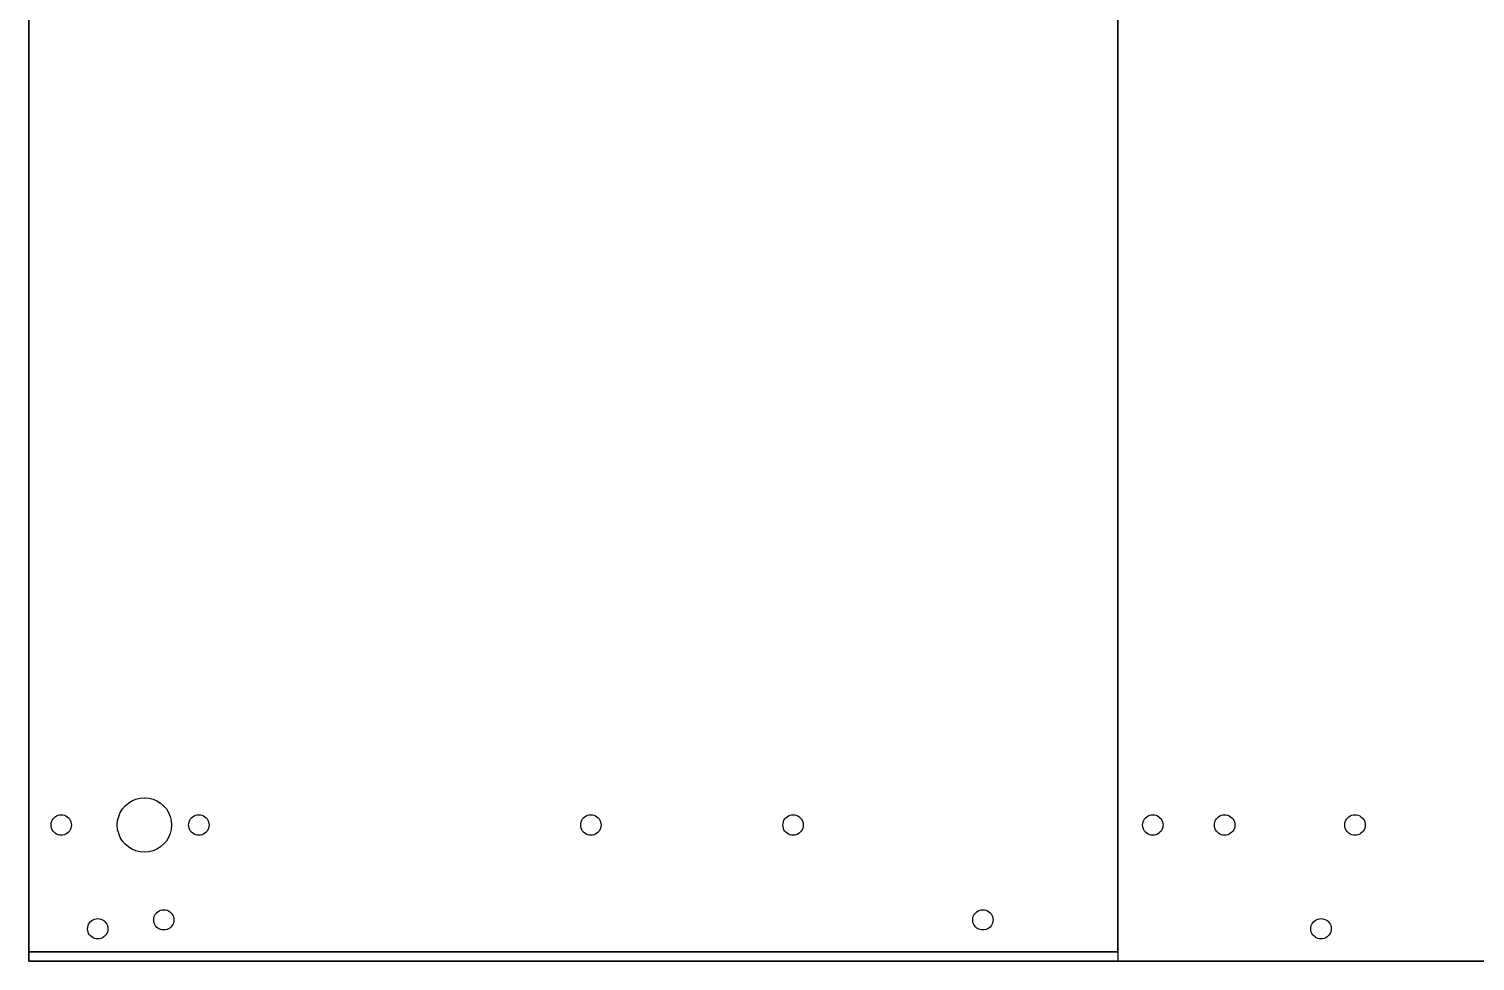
# Model space of a CAD drawing. Header units: metres. Extents: x 0 to 122, y 1957 to 2000.
# Drawn here: x 0 to 30.6, y 1956.8 to 1976.53 of the extents above; entities that cross this region are included whole.
import ezdxf

# ---------------------------------------------------------------- set-up
doc = ezdxf.new("R2010")
doc.units = ezdxf.units.M

msp = doc.modelspace()

# ---------------------------------------------------------------- linework, layer by layer
for p, q in [((0, 1956.8), (0, 2000)), ((0, 1956.8), (0, 2000)), ((0, 2000), (0, 1956.8)), ((0, 2000), (0, 1956.8)), ((0, 2000), (0, 1956.8)), ((0, 1956.8), (0, 2000)), ((0, 1956.8), (0, 2000)), ((0, 2000), (0, 1956.8)), ((0, 1956.8), (0, 2000)), ((0, 1956.8), (0, 2000)), ((0, 1956.8), (0, 2000)), ((0, 1956.8), (0, 2000)), ((0, 2000), (0, 1956.8)), ((0, 1956.8), (0, 2000)), ((0, 2000), (0, 1956.8)), ((0, 1956.8), (0, 2000)), ((0, 2000), (0, 1956.8)), ((0, 1956.8), (0, 2000)), ((0, 2000), (0, 1956.8)), ((0, 2000), (0, 1956.8)), ((0, 1956.8), (0, 2000)), ((0, 1956.8), (0, 2000)), ((0, 2000), (0, 1956.8)), ((0, 2000), (0, 1956.8)), ((0, 2000), (0, 1956.8)), ((0, 1956.8), (0, 2000)), ((0, 1956.8), (0, 2000)), ((0, 2000), (0, 1956.8)), ((0, 2000), (0, 1956.8)), ((0, 2000), (0, 1956.8)), ((0, 1956.8), (0, 2000)), ((0, 1956.8), (0, 2000)), ((0, 2000), (0, 1956.8)), ((0, 2000), (0, 1956.8)), ((0, 2000), (0, 1956.8)), ((0, 1956.8), (0, 2000)), ((0, 1956.8), (0, 2000)), ((0, 1956.994), (0, 1999.806)), ((0, 1999.806), (0, 1956.994)), ((0, 1956.994), (0, 1999.806)), ((0, 1956.994), (0, 1999.806)), ((0, 1956.994), (0, 1999.806)), ((0, 1999.806), (0, 1956.994)), ((0, 1956.994), (0, 1999.806)), ((0, 1956.994), (0, 1999.806)), ((23.04, 2000), (23.04, 1956.8)), ((23.04, 2000), (23.04, 1956.8)), ((23.04, 1956.994), (23.04, 1999.806)), ((23.04, 1999.806), (23.04, 1956.994)), ((23.04, 1999.806), (23.04, 1956.994)), ((23.04, 1999.806), (23.04, 1956.994)), ((23.04, 1956.994), (23.04, 1999.806)), ((23.04, 1999.806), (23.04, 1956.994)), ((23.04, 1999.806), (23.04, 1956.994)), ((23.04, 1999.806), (23.04, 1956.994)), ((0, 1956.994), (0, 1956.994)), ((0, 1956.994), (23.04, 1956.994)), ((23.04, 1956.994), (0, 1956.994)), ((0, 1956.994), (0, 1956.994)), ((23.04, 1956.994), (0, 1956.994)), ((23.04, 1956.994), (0, 1956.994)), ((0, 1956.994), (0, 1956.994)), ((0, 1956.994), (23.04, 1956.994)), ((23.04, 1956.994), (0, 1956.994)), ((0, 1956.994), (0, 1956.994)), ((23.04, 1956.994), (0, 1956.994)), ((23.04, 1956.994), (0, 1956.994)), ((23.04, 1956.994), (23.04, 1956.994)), ((23.04, 1956.994), (23.04, 1956.994)), ((23.04, 1956.994), (23.04, 1956.994)), ((23.04, 1956.994), (23.04, 1956.994)), ((23.04, 1956.8), (0, 1956.8)), ((51.84, 1956.8), (0, 1956.8)), ((0, 1956.8), (0, 1956.8)), ((0, 1956.8), (51.84, 1956.8)), ((0, 1956.8), (0, 1956.8)), ((0, 1956.8), (51.84, 1956.8)), ((0, 1956.8), (51.84, 1956.8)), ((51.84, 1956.8), (0, 1956.8)), ((51.84, 1956.8), (0, 1956.8)), ((0, 1956.8), (51.84, 1956.8)), ((51.84, 1956.8), (0, 1956.8)), ((51.84, 1956.8), (0, 1956.8)), ((51.84, 1956.8), (0, 1956.8)), ((0, 1956.8), (0, 1956.8)), ((0, 1956.8), (0, 1956.8)), ((0, 1956.8), (122.4, 1956.8)), ((122.4, 1956.8), (0, 1956.8)), ((122.4, 1956.8), (0, 1956.8)), ((0, 1956.8), (122.4, 1956.8)), ((122.4, 1956.8), (0, 1956.8)), ((0, 1956.8), (51.84, 1956.8)), ((51.84, 1956.8), (0, 1956.8)), ((0, 1956.8), (0, 1956.8)), ((0, 1956.8), (51.84, 1956.8)), ((0, 1956.8), (0, 1956.8)), ((0, 1956.8), (51.84, 1956.8)), ((51.84, 1956.8), (0, 1956.8)), ((51.84, 1956.8), (0, 1956.8)), ((0, 1956.8), (0, 1956.8)), ((0, 1956.8), (51.84, 1956.8)), ((0, 1956.8), (0, 1956.8)), ((0, 1956.8), (51.84, 1956.8)), ((0, 1956.8), (51.84, 1956.8)), ((51.84, 1956.8), (0, 1956.8)), ((51.84, 1956.8), (0, 1956.8)), ((0, 1956.8), (0, 1956.8)), ((0, 1956.8), (51.84, 1956.8)), ((0, 1956.8), (0, 1956.8)), ((0, 1956.8), (51.84, 1956.8)), ((0, 1956.8), (51.84, 1956.8)), ((51.84, 1956.8), (0, 1956.8)), ((51.84, 1956.8), (0, 1956.8)), ((0, 1956.8), (0, 1956.8)), ((0, 1956.8), (51.84, 1956.8)), ((0, 1956.8), (0, 1956.8)), ((0, 1956.8), (51.84, 1956.8)), ((0, 1956.8), (51.84, 1956.8)), ((51.84, 1956.8), (0, 1956.8)), ((23.04, 1956.8), (0, 1956.8))]:
    msp.add_line(p, q)
for points in [[(1.869, 1959.68), (1.877, 1959.773), (1.899, 1959.862), (1.934, 1959.945), (1.98, 1960.02), (2.038, 1960.087), (2.105, 1960.145), (2.18, 1960.192), (2.263, 1960.227), (2.351, 1960.248), (2.445, 1960.256)], [(1.869, 1959.68), (1.877, 1959.773), (1.899, 1959.862), (1.934, 1959.945), (1.98, 1960.02), (2.038, 1960.087), (2.105, 1960.145), (2.18, 1960.192), (2.263, 1960.227), (2.351, 1960.248), (2.445, 1960.256)], [(1.869, 1959.68), (1.877, 1959.773), (1.899, 1959.862), (1.934, 1959.945), (1.98, 1960.02), (2.038, 1960.087), (2.105, 1960.145), (2.18, 1960.192), (2.263, 1960.227), (2.351, 1960.248), (2.445, 1960.256)], [(1.869, 1959.68), (1.877, 1959.773), (1.899, 1959.862), (1.934, 1959.945), (1.98, 1960.02), (2.038, 1960.087), (2.105, 1960.145), (2.18, 1960.192), (2.263, 1960.227), (2.351, 1960.248), (2.445, 1960.256)], [(1.869, 1959.68), (1.877, 1959.773), (1.899, 1959.862), (1.934, 1959.945), (1.98, 1960.02), (2.038, 1960.087), (2.105, 1960.145), (2.18, 1960.192), (2.263, 1960.227), (2.351, 1960.248), (2.445, 1960.256)], [(2.445, 1960.256), (2.538, 1960.248), (2.626, 1960.227), (2.709, 1960.192), (2.784, 1960.145), (2.851, 1960.087), (2.909, 1960.02), (2.956, 1959.945), (2.99, 1959.862), (3.012, 1959.773), (3.02, 1959.68)], [(2.445, 1960.256), (2.538, 1960.248), (2.626, 1960.227), (2.709, 1960.192), (2.784, 1960.145), (2.851, 1960.087), (2.909, 1960.02), (2.956, 1959.945), (2.99, 1959.862), (3.012, 1959.773), (3.02, 1959.68)], [(2.445, 1960.256), (2.538, 1960.248), (2.626, 1960.227), (2.709, 1960.192), (2.784, 1960.145), (2.851, 1960.087), (2.909, 1960.02), (2.956, 1959.945), (2.99, 1959.862), (3.012, 1959.773), (3.02, 1959.68)], [(2.445, 1960.256), (2.538, 1960.248), (2.626, 1960.227), (2.709, 1960.192), (2.784, 1960.145), (2.851, 1960.087), (2.909, 1960.02), (2.956, 1959.945), (2.99, 1959.862), (3.012, 1959.773), (3.02, 1959.68)], [(2.445, 1960.256), (2.538, 1960.248), (2.626, 1960.227), (2.709, 1960.192), (2.784, 1960.145), (2.851, 1960.087), (2.909, 1960.02), (2.956, 1959.945), (2.99, 1959.862), (3.012, 1959.773), (3.02, 1959.68)], [(0.468, 1959.68), (0.471, 1959.715), (0.479, 1959.748), (0.492, 1959.779), (0.51, 1959.808), (0.531, 1959.833), (0.556, 1959.854), (0.585, 1959.872), (0.616, 1959.885), (0.649, 1959.893), (0.684, 1959.896)], [(0.684, 1959.464), (0.649, 1959.467), (0.616, 1959.475), (0.585, 1959.488), (0.556, 1959.506), (0.531, 1959.527), (0.51, 1959.552), (0.492, 1959.581), (0.479, 1959.612), (0.471, 1959.645), (0.468, 1959.68)], [(0.684, 1959.896), (0.719, 1959.893), (0.752, 1959.885), (0.783, 1959.872), (0.812, 1959.854), (0.837, 1959.833), (0.858, 1959.808), (0.876, 1959.779), (0.889, 1959.748), (0.897, 1959.715), (0.9, 1959.68)], [(0.9, 1959.68), (0.897, 1959.645), (0.889, 1959.612), (0.876, 1959.581), (0.858, 1959.552), (0.837, 1959.527), (0.812, 1959.506), (0.783, 1959.488), (0.752, 1959.475), (0.719, 1959.467), (0.684, 1959.464)], [(2.445, 1959.104), (2.351, 1959.112), (2.263, 1959.133), (2.18, 1959.168), (2.105, 1959.215), (2.038, 1959.273), (1.98, 1959.34), (1.934, 1959.415), (1.899, 1959.498), (1.877, 1959.587), (1.869, 1959.68)], [(2.445, 1959.104), (2.351, 1959.112), (2.263, 1959.133), (2.18, 1959.168), (2.105, 1959.215), (2.038, 1959.273), (1.98, 1959.34), (1.934, 1959.415), (1.899, 1959.498), (1.877, 1959.587), (1.869, 1959.68)], [(2.445, 1959.104), (2.351, 1959.112), (2.263, 1959.133), (2.18, 1959.168), (2.105, 1959.215), (2.038, 1959.273), (1.98, 1959.34), (1.934, 1959.415), (1.899, 1959.498), (1.877, 1959.587), (1.869, 1959.68)], [(2.445, 1959.104), (2.351, 1959.112), (2.263, 1959.133), (2.18, 1959.168), (2.105, 1959.215), (2.038, 1959.273), (1.98, 1959.34), (1.934, 1959.415), (1.899, 1959.498), (1.877, 1959.587), (1.869, 1959.68)], [(2.445, 1959.104), (2.351, 1959.112), (2.263, 1959.133), (2.18, 1959.168), (2.105, 1959.215), (2.038, 1959.273), (1.98, 1959.34), (1.934, 1959.415), (1.899, 1959.498), (1.877, 1959.587), (1.869, 1959.68)], [(3.02, 1959.68), (3.012, 1959.587), (2.99, 1959.498), (2.956, 1959.415), (2.909, 1959.34), (2.851, 1959.273), (2.784, 1959.215), (2.709, 1959.168), (2.626, 1959.133), (2.538, 1959.112), (2.445, 1959.104)], [(3.02, 1959.68), (3.012, 1959.587), (2.99, 1959.498), (2.956, 1959.415), (2.909, 1959.34), (2.851, 1959.273), (2.784, 1959.215), (2.709, 1959.168), (2.626, 1959.133), (2.538, 1959.112), (2.445, 1959.104)], [(3.02, 1959.68), (3.012, 1959.587), (2.99, 1959.498), (2.956, 1959.415), (2.909, 1959.34), (2.851, 1959.273), (2.784, 1959.215), (2.709, 1959.168), (2.626, 1959.133), (2.538, 1959.112), (2.445, 1959.104)], [(3.02, 1959.68), (3.012, 1959.587), (2.99, 1959.498), (2.956, 1959.415), (2.909, 1959.34), (2.851, 1959.273), (2.784, 1959.215), (2.709, 1959.168), (2.626, 1959.133), (2.538, 1959.112), (2.445, 1959.104)], [(3.02, 1959.68), (3.012, 1959.587), (2.99, 1959.498), (2.956, 1959.415), (2.909, 1959.34), (2.851, 1959.273), (2.784, 1959.215), (2.709, 1959.168), (2.626, 1959.133), (2.538, 1959.112), (2.445, 1959.104)], [(3.379, 1959.68), (3.382, 1959.715), (3.39, 1959.748), (3.403, 1959.779), (3.421, 1959.808), (3.442, 1959.833), (3.468, 1959.854), (3.496, 1959.872), (3.527, 1959.885), (3.56, 1959.893), (3.595, 1959.896)], [(3.595, 1959.464), (3.56, 1959.467), (3.527, 1959.475), (3.496, 1959.488), (3.468, 1959.506), (3.442, 1959.527), (3.421, 1959.552), (3.403, 1959.581), (3.39, 1959.612), (3.382, 1959.645), (3.379, 1959.68)], [(3.595, 1959.896), (3.63, 1959.893), (3.663, 1959.885), (3.694, 1959.872), (3.722, 1959.854), (3.748, 1959.833), (3.769, 1959.808), (3.787, 1959.779), (3.8, 1959.748), (3.808, 1959.715), (3.811, 1959.68)], [(3.811, 1959.68), (3.808, 1959.645), (3.8, 1959.612), (3.787, 1959.581), (3.769, 1959.552), (3.748, 1959.527), (3.722, 1959.506), (3.694, 1959.488), (3.663, 1959.475), (3.63, 1959.467), (3.595, 1959.464)], [(11.675, 1959.68), (11.678, 1959.715), (11.686, 1959.748), (11.699, 1959.779), (11.716, 1959.808), (11.738, 1959.833), (11.763, 1959.854), (11.791, 1959.872), (11.822, 1959.885), (11.855, 1959.893), (11.89, 1959.896)], [(11.675, 1959.68), (11.678, 1959.715), (11.686, 1959.748), (11.699, 1959.779), (11.716, 1959.808), (11.738, 1959.833), (11.763, 1959.854), (11.791, 1959.872), (11.822, 1959.885), (11.855, 1959.893), (11.89, 1959.896)], [(11.675, 1959.68), (11.678, 1959.715), (11.686, 1959.748), (11.699, 1959.779), (11.716, 1959.808), (11.738, 1959.833), (11.763, 1959.854), (11.791, 1959.872), (11.822, 1959.885), (11.855, 1959.893), (11.89, 1959.896)], [(11.675, 1959.68), (11.678, 1959.715), (11.686, 1959.748), (11.699, 1959.779), (11.716, 1959.808), (11.738, 1959.833), (11.763, 1959.854), (11.791, 1959.872), (11.822, 1959.885), (11.855, 1959.893), (11.89, 1959.896)], [(11.675, 1959.68), (11.678, 1959.715), (11.686, 1959.748), (11.699, 1959.779), (11.716, 1959.808), (11.738, 1959.833), (11.763, 1959.854), (11.791, 1959.872), (11.822, 1959.885), (11.855, 1959.893), (11.89, 1959.896)], [(11.675, 1959.68), (11.678, 1959.715), (11.686, 1959.748), (11.699, 1959.779), (11.716, 1959.808), (11.738, 1959.833), (11.763, 1959.854), (11.791, 1959.872), (11.822, 1959.885), (11.855, 1959.893), (11.89, 1959.896)], [(11.675, 1959.68), (11.678, 1959.715), (11.686, 1959.748), (11.699, 1959.779), (11.716, 1959.808), (11.738, 1959.833), (11.763, 1959.854), (11.791, 1959.872), (11.822, 1959.885), (11.855, 1959.893), (11.89, 1959.896)], [(11.675, 1959.68), (11.678, 1959.715), (11.686, 1959.748), (11.699, 1959.779), (11.716, 1959.808), (11.738, 1959.833), (11.763, 1959.854), (11.791, 1959.872), (11.822, 1959.885), (11.855, 1959.893), (11.89, 1959.896)], [(11.675, 1959.68), (11.678, 1959.715), (11.686, 1959.748), (11.699, 1959.779), (11.716, 1959.808), (11.738, 1959.833), (11.763, 1959.854), (11.791, 1959.872), (11.822, 1959.885), (11.855, 1959.893), (11.89, 1959.896)], [(11.89, 1959.464), (11.855, 1959.467), (11.822, 1959.475), (11.791, 1959.488), (11.763, 1959.506), (11.738, 1959.527), (11.716, 1959.552), (11.699, 1959.581), (11.686, 1959.612), (11.678, 1959.645), (11.675, 1959.68)], [(11.89, 1959.464), (11.855, 1959.467), (11.822, 1959.475), (11.791, 1959.488), (11.763, 1959.506), (11.738, 1959.527), (11.716, 1959.552), (11.699, 1959.581), (11.686, 1959.612), (11.678, 1959.645), (11.675, 1959.68)], [(11.89, 1959.464), (11.855, 1959.467), (11.822, 1959.475), (11.791, 1959.488), (11.763, 1959.506), (11.738, 1959.527), (11.716, 1959.552), (11.699, 1959.581), (11.686, 1959.612), (11.678, 1959.645), (11.675, 1959.68)], [(11.89, 1959.464), (11.855, 1959.467), (11.822, 1959.475), (11.791, 1959.488), (11.763, 1959.506), (11.738, 1959.527), (11.716, 1959.552), (11.699, 1959.581), (11.686, 1959.612), (11.678, 1959.645), (11.675, 1959.68)], [(11.89, 1959.464), (11.855, 1959.467), (11.822, 1959.475), (11.791, 1959.488), (11.763, 1959.506), (11.738, 1959.527), (11.716, 1959.552), (11.699, 1959.581), (11.686, 1959.612), (11.678, 1959.645), (11.675, 1959.68)], [(11.89, 1959.464), (11.855, 1959.467), (11.822, 1959.475), (11.791, 1959.488), (11.763, 1959.506), (11.738, 1959.527), (11.716, 1959.552), (11.699, 1959.581), (11.686, 1959.612), (11.678, 1959.645), (11.675, 1959.68)], [(11.89, 1959.464), (11.855, 1959.467), (11.822, 1959.475), (11.791, 1959.488), (11.763, 1959.506), (11.738, 1959.527), (11.716, 1959.552), (11.699, 1959.581), (11.686, 1959.612), (11.678, 1959.645), (11.675, 1959.68)], [(11.89, 1959.464), (11.855, 1959.467), (11.822, 1959.475), (11.791, 1959.488), (11.763, 1959.506), (11.738, 1959.527), (11.716, 1959.552), (11.699, 1959.581), (11.686, 1959.612), (11.678, 1959.645), (11.675, 1959.68)], [(11.89, 1959.464), (11.855, 1959.467), (11.822, 1959.475), (11.791, 1959.488), (11.763, 1959.506), (11.738, 1959.527), (11.716, 1959.552), (11.699, 1959.581), (11.686, 1959.612), (11.678, 1959.645), (11.675, 1959.68)], [(11.89, 1959.896), (11.925, 1959.893), (11.959, 1959.885), (11.99, 1959.872), (12.018, 1959.854), (12.043, 1959.833), (12.065, 1959.808), (12.082, 1959.779), (12.095, 1959.748), (12.103, 1959.715), (12.106, 1959.68)], [(11.89, 1959.896), (11.925, 1959.893), (11.959, 1959.885), (11.99, 1959.872), (12.018, 1959.854), (12.043, 1959.833), (12.065, 1959.808), (12.082, 1959.779), (12.095, 1959.748), (12.103, 1959.715), (12.106, 1959.68)], [(11.89, 1959.896), (11.925, 1959.893), (11.959, 1959.885), (11.99, 1959.872), (12.018, 1959.854), (12.043, 1959.833), (12.065, 1959.808), (12.082, 1959.779), (12.095, 1959.748), (12.103, 1959.715), (12.106, 1959.68)], [(11.89, 1959.896), (11.925, 1959.893), (11.959, 1959.885), (11.99, 1959.872), (12.018, 1959.854), (12.043, 1959.833), (12.065, 1959.808), (12.082, 1959.779), (12.095, 1959.748), (12.103, 1959.715), (12.106, 1959.68)], [(11.89, 1959.896), (11.925, 1959.893), (11.959, 1959.885), (11.99, 1959.872), (12.018, 1959.854), (12.043, 1959.833), (12.065, 1959.808), (12.082, 1959.779), (12.095, 1959.748), (12.103, 1959.715), (12.106, 1959.68)], [(11.89, 1959.896), (11.925, 1959.893), (11.959, 1959.885), (11.99, 1959.872), (12.018, 1959.854), (12.043, 1959.833), (12.065, 1959.808), (12.082, 1959.779), (12.095, 1959.748), (12.103, 1959.715), (12.106, 1959.68)], [(11.89, 1959.896), (11.925, 1959.893), (11.959, 1959.885), (11.99, 1959.872), (12.018, 1959.854), (12.043, 1959.833), (12.065, 1959.808), (12.082, 1959.779), (12.095, 1959.748), (12.103, 1959.715), (12.106, 1959.68)], [(11.89, 1959.896), (11.925, 1959.893), (11.959, 1959.885), (11.99, 1959.872), (12.018, 1959.854), (12.043, 1959.833), (12.065, 1959.808), (12.082, 1959.779), (12.095, 1959.748), (12.103, 1959.715), (12.106, 1959.68)], [(11.89, 1959.896), (11.925, 1959.893), (11.959, 1959.885), (11.99, 1959.872), (12.018, 1959.854), (12.043, 1959.833), (12.065, 1959.808), (12.082, 1959.779), (12.095, 1959.748), (12.103, 1959.715), (12.106, 1959.68)], [(12.106, 1959.68), (12.103, 1959.645), (12.095, 1959.612), (12.082, 1959.581), (12.065, 1959.552), (12.043, 1959.527), (12.018, 1959.506), (11.99, 1959.488), (11.959, 1959.475), (11.925, 1959.467), (11.89, 1959.464)], [(12.106, 1959.68), (12.103, 1959.645), (12.095, 1959.612), (12.082, 1959.581), (12.065, 1959.552), (12.043, 1959.527), (12.018, 1959.506), (11.99, 1959.488), (11.959, 1959.475), (11.925, 1959.467), (11.89, 1959.464)], [(12.106, 1959.68), (12.103, 1959.645), (12.095, 1959.612), (12.082, 1959.581), (12.065, 1959.552), (12.043, 1959.527), (12.018, 1959.506), (11.99, 1959.488), (11.959, 1959.475), (11.925, 1959.467), (11.89, 1959.464)], [(12.106, 1959.68), (12.103, 1959.645), (12.095, 1959.612), (12.082, 1959.581), (12.065, 1959.552), (12.043, 1959.527), (12.018, 1959.506), (11.99, 1959.488), (11.959, 1959.475), (11.925, 1959.467), (11.89, 1959.464)], [(12.106, 1959.68), (12.103, 1959.645), (12.095, 1959.612), (12.082, 1959.581), (12.065, 1959.552), (12.043, 1959.527), (12.018, 1959.506), (11.99, 1959.488), (11.959, 1959.475), (11.925, 1959.467), (11.89, 1959.464)], [(12.106, 1959.68), (12.103, 1959.645), (12.095, 1959.612), (12.082, 1959.581), (12.065, 1959.552), (12.043, 1959.527), (12.018, 1959.506), (11.99, 1959.488), (11.959, 1959.475), (11.925, 1959.467), (11.89, 1959.464)], [(12.106, 1959.68), (12.103, 1959.645), (12.095, 1959.612), (12.082, 1959.581), (12.065, 1959.552), (12.043, 1959.527), (12.018, 1959.506), (11.99, 1959.488), (11.959, 1959.475), (11.925, 1959.467), (11.89, 1959.464)], [(12.106, 1959.68), (12.103, 1959.645), (12.095, 1959.612), (12.082, 1959.581), (12.065, 1959.552), (12.043, 1959.527), (12.018, 1959.506), (11.99, 1959.488), (11.959, 1959.475), (11.925, 1959.467), (11.89, 1959.464)], [(12.106, 1959.68), (12.103, 1959.645), (12.095, 1959.612), (12.082, 1959.581), (12.065, 1959.552), (12.043, 1959.527), (12.018, 1959.506), (11.99, 1959.488), (11.959, 1959.475), (11.925, 1959.467), (11.89, 1959.464)], [(15.953, 1959.68), (15.956, 1959.715), (15.964, 1959.748), (15.977, 1959.779), (15.994, 1959.808), (16.016, 1959.833), (16.041, 1959.854), (16.069, 1959.872), (16.1, 1959.885), (16.134, 1959.893), (16.169, 1959.896)], [(16.169, 1959.464), (16.134, 1959.467), (16.1, 1959.475), (16.069, 1959.488), (16.041, 1959.506), (16.016, 1959.527), (15.994, 1959.552), (15.977, 1959.581), (15.964, 1959.612), (15.956, 1959.645), (15.953, 1959.68)], [(16.169, 1959.896), (16.204, 1959.893), (16.237, 1959.885), (16.268, 1959.872), (16.296, 1959.854), (16.321, 1959.833), (16.343, 1959.808), (16.36, 1959.779), (16.373, 1959.748), (16.381, 1959.715), (16.384, 1959.68)], [(16.384, 1959.68), (16.381, 1959.645), (16.373, 1959.612), (16.36, 1959.581), (16.343, 1959.552), (16.321, 1959.527), (16.296, 1959.506), (16.268, 1959.488), (16.237, 1959.475), (16.204, 1959.467), (16.169, 1959.464)], [(23.565, 1959.68), (23.568, 1959.715), (23.576, 1959.748), (23.589, 1959.779), (23.607, 1959.808), (23.628, 1959.833), (23.654, 1959.854), (23.682, 1959.872), (23.713, 1959.885), (23.746, 1959.893), (23.781, 1959.896)], [(23.565, 1959.68), (23.568, 1959.715), (23.576, 1959.748), (23.589, 1959.779), (23.607, 1959.808), (23.628, 1959.833), (23.654, 1959.854), (23.682, 1959.872), (23.713, 1959.885), (23.746, 1959.893), (23.781, 1959.896)], [(23.565, 1959.68), (23.568, 1959.715), (23.576, 1959.748), (23.589, 1959.779), (23.607, 1959.808), (23.628, 1959.833), (23.654, 1959.854), (23.682, 1959.872), (23.713, 1959.885), (23.746, 1959.893), (23.781, 1959.896)], [(23.565, 1959.68), (23.568, 1959.715), (23.576, 1959.748), (23.589, 1959.779), (23.607, 1959.808), (23.628, 1959.833), (23.654, 1959.854), (23.682, 1959.872), (23.713, 1959.885), (23.746, 1959.893), (23.781, 1959.896)], [(23.565, 1959.68), (23.568, 1959.715), (23.576, 1959.748), (23.589, 1959.779), (23.607, 1959.808), (23.628, 1959.833), (23.654, 1959.854), (23.682, 1959.872), (23.713, 1959.885), (23.746, 1959.893), (23.781, 1959.896)], [(23.565, 1959.68), (23.568, 1959.715), (23.576, 1959.748), (23.589, 1959.779), (23.607, 1959.808), (23.628, 1959.833), (23.654, 1959.854), (23.682, 1959.872), (23.713, 1959.885), (23.746, 1959.893), (23.781, 1959.896)], [(23.565, 1959.68), (23.568, 1959.715), (23.576, 1959.748), (23.589, 1959.779), (23.607, 1959.808), (23.628, 1959.833), (23.654, 1959.854), (23.682, 1959.872), (23.713, 1959.885), (23.746, 1959.893), (23.781, 1959.896)], [(23.565, 1959.68), (23.568, 1959.715), (23.576, 1959.748), (23.589, 1959.779), (23.607, 1959.808), (23.628, 1959.833), (23.654, 1959.854), (23.682, 1959.872), (23.713, 1959.885), (23.746, 1959.893), (23.781, 1959.896)], [(23.565, 1959.68), (23.568, 1959.715), (23.576, 1959.748), (23.589, 1959.779), (23.607, 1959.808), (23.628, 1959.833), (23.654, 1959.854), (23.682, 1959.872), (23.713, 1959.885), (23.746, 1959.893), (23.781, 1959.896)], [(23.781, 1959.464), (23.746, 1959.467), (23.713, 1959.475), (23.682, 1959.488), (23.654, 1959.506), (23.628, 1959.527), (23.607, 1959.552), (23.589, 1959.581), (23.576, 1959.612), (23.568, 1959.645), (23.565, 1959.68)], [(23.781, 1959.464), (23.746, 1959.467), (23.713, 1959.475), (23.682, 1959.488), (23.654, 1959.506), (23.628, 1959.527), (23.607, 1959.552), (23.589, 1959.581), (23.576, 1959.612), (23.568, 1959.645), (23.565, 1959.68)], [(23.781, 1959.464), (23.746, 1959.467), (23.713, 1959.475), (23.682, 1959.488), (23.654, 1959.506), (23.628, 1959.527), (23.607, 1959.552), (23.589, 1959.581), (23.576, 1959.612), (23.568, 1959.645), (23.565, 1959.68)], [(23.781, 1959.464), (23.746, 1959.467), (23.713, 1959.475), (23.682, 1959.488), (23.654, 1959.506), (23.628, 1959.527), (23.607, 1959.552), (23.589, 1959.581), (23.576, 1959.612), (23.568, 1959.645), (23.565, 1959.68)], [(23.781, 1959.464), (23.746, 1959.467), (23.713, 1959.475), (23.682, 1959.488), (23.654, 1959.506), (23.628, 1959.527), (23.607, 1959.552), (23.589, 1959.581), (23.576, 1959.612), (23.568, 1959.645), (23.565, 1959.68)], [(23.781, 1959.464), (23.746, 1959.467), (23.713, 1959.475), (23.682, 1959.488), (23.654, 1959.506), (23.628, 1959.527), (23.607, 1959.552), (23.589, 1959.581), (23.576, 1959.612), (23.568, 1959.645), (23.565, 1959.68)], [(23.781, 1959.464), (23.746, 1959.467), (23.713, 1959.475), (23.682, 1959.488), (23.654, 1959.506), (23.628, 1959.527), (23.607, 1959.552), (23.589, 1959.581), (23.576, 1959.612), (23.568, 1959.645), (23.565, 1959.68)], [(23.781, 1959.464), (23.746, 1959.467), (23.713, 1959.475), (23.682, 1959.488), (23.654, 1959.506), (23.628, 1959.527), (23.607, 1959.552), (23.589, 1959.581), (23.576, 1959.612), (23.568, 1959.645), (23.565, 1959.68)], [(23.781, 1959.464), (23.746, 1959.467), (23.713, 1959.475), (23.682, 1959.488), (23.654, 1959.506), (23.628, 1959.527), (23.607, 1959.552), (23.589, 1959.581), (23.576, 1959.612), (23.568, 1959.645), (23.565, 1959.68)], [(23.781, 1959.896), (23.816, 1959.893), (23.849, 1959.885), (23.88, 1959.872), (23.908, 1959.854), (23.933, 1959.833), (23.955, 1959.808), (23.973, 1959.779), (23.986, 1959.748), (23.994, 1959.715), (23.997, 1959.68)], [(23.781, 1959.896), (23.816, 1959.893), (23.849, 1959.885), (23.88, 1959.872), (23.908, 1959.854), (23.933, 1959.833), (23.955, 1959.808), (23.973, 1959.779), (23.986, 1959.748), (23.994, 1959.715), (23.997, 1959.68)], [(23.781, 1959.896), (23.816, 1959.893), (23.849, 1959.885), (23.88, 1959.872), (23.908, 1959.854), (23.933, 1959.833), (23.955, 1959.808), (23.973, 1959.779), (23.986, 1959.748), (23.994, 1959.715), (23.997, 1959.68)], [(23.781, 1959.896), (23.816, 1959.893), (23.849, 1959.885), (23.88, 1959.872), (23.908, 1959.854), (23.933, 1959.833), (23.955, 1959.808), (23.973, 1959.779), (23.986, 1959.748), (23.994, 1959.715), (23.997, 1959.68)], [(23.781, 1959.896), (23.816, 1959.893), (23.849, 1959.885), (23.88, 1959.872), (23.908, 1959.854), (23.933, 1959.833), (23.955, 1959.808), (23.973, 1959.779), (23.986, 1959.748), (23.994, 1959.715), (23.997, 1959.68)], [(23.781, 1959.896), (23.816, 1959.893), (23.849, 1959.885), (23.88, 1959.872), (23.908, 1959.854), (23.933, 1959.833), (23.955, 1959.808), (23.973, 1959.779), (23.986, 1959.748), (23.994, 1959.715), (23.997, 1959.68)], [(23.781, 1959.896), (23.816, 1959.893), (23.849, 1959.885), (23.88, 1959.872), (23.908, 1959.854), (23.933, 1959.833), (23.955, 1959.808), (23.973, 1959.779), (23.986, 1959.748), (23.994, 1959.715), (23.997, 1959.68)], [(23.781, 1959.896), (23.816, 1959.893), (23.849, 1959.885), (23.88, 1959.872), (23.908, 1959.854), (23.933, 1959.833), (23.955, 1959.808), (23.973, 1959.779), (23.986, 1959.748), (23.994, 1959.715), (23.997, 1959.68)], [(23.781, 1959.896), (23.816, 1959.893), (23.849, 1959.885), (23.88, 1959.872), (23.908, 1959.854), (23.933, 1959.833), (23.955, 1959.808), (23.973, 1959.779), (23.986, 1959.748), (23.994, 1959.715), (23.997, 1959.68)], [(23.997, 1959.68), (23.994, 1959.645), (23.986, 1959.612), (23.973, 1959.581), (23.955, 1959.552), (23.933, 1959.527), (23.908, 1959.506), (23.88, 1959.488), (23.849, 1959.475), (23.816, 1959.467), (23.781, 1959.464)], [(23.997, 1959.68), (23.994, 1959.645), (23.986, 1959.612), (23.973, 1959.581), (23.955, 1959.552), (23.933, 1959.527), (23.908, 1959.506), (23.88, 1959.488), (23.849, 1959.475), (23.816, 1959.467), (23.781, 1959.464)], [(23.997, 1959.68), (23.994, 1959.645), (23.986, 1959.612), (23.973, 1959.581), (23.955, 1959.552), (23.933, 1959.527), (23.908, 1959.506), (23.88, 1959.488), (23.849, 1959.475), (23.816, 1959.467), (23.781, 1959.464)], [(23.997, 1959.68), (23.994, 1959.645), (23.986, 1959.612), (23.973, 1959.581), (23.955, 1959.552), (23.933, 1959.527), (23.908, 1959.506), (23.88, 1959.488), (23.849, 1959.475), (23.816, 1959.467), (23.781, 1959.464)], [(23.997, 1959.68), (23.994, 1959.645), (23.986, 1959.612), (23.973, 1959.581), (23.955, 1959.552), (23.933, 1959.527), (23.908, 1959.506), (23.88, 1959.488), (23.849, 1959.475), (23.816, 1959.467), (23.781, 1959.464)], [(23.997, 1959.68), (23.994, 1959.645), (23.986, 1959.612), (23.973, 1959.581), (23.955, 1959.552), (23.933, 1959.527), (23.908, 1959.506), (23.88, 1959.488), (23.849, 1959.475), (23.816, 1959.467), (23.781, 1959.464)], [(23.997, 1959.68), (23.994, 1959.645), (23.986, 1959.612), (23.973, 1959.581), (23.955, 1959.552), (23.933, 1959.527), (23.908, 1959.506), (23.88, 1959.488), (23.849, 1959.475), (23.816, 1959.467), (23.781, 1959.464)], [(23.997, 1959.68), (23.994, 1959.645), (23.986, 1959.612), (23.973, 1959.581), (23.955, 1959.552), (23.933, 1959.527), (23.908, 1959.506), (23.88, 1959.488), (23.849, 1959.475), (23.816, 1959.467), (23.781, 1959.464)], [(23.997, 1959.68), (23.994, 1959.645), (23.986, 1959.612), (23.973, 1959.581), (23.955, 1959.552), (23.933, 1959.527), (23.908, 1959.506), (23.88, 1959.488), (23.849, 1959.475), (23.816, 1959.467), (23.781, 1959.464)], [(25.085, 1959.68), (25.088, 1959.715), (25.096, 1959.748), (25.109, 1959.779), (25.126, 1959.808), (25.148, 1959.833), (25.173, 1959.854), (25.202, 1959.872), (25.233, 1959.885), (25.266, 1959.893), (25.301, 1959.896)], [(25.301, 1959.464), (25.266, 1959.467), (25.233, 1959.475), (25.202, 1959.488), (25.173, 1959.506), (25.148, 1959.527), (25.126, 1959.552), (25.109, 1959.581), (25.096, 1959.612), (25.088, 1959.645), (25.085, 1959.68)], [(25.301, 1959.896), (25.336, 1959.893), (25.369, 1959.885), (25.4, 1959.872), (25.428, 1959.854), (25.454, 1959.833), (25.475, 1959.808), (25.493, 1959.779), (25.506, 1959.748), (25.514, 1959.715), (25.517, 1959.68)], [(25.517, 1959.68), (25.514, 1959.645), (25.506, 1959.612), (25.493, 1959.581), (25.475, 1959.552), (25.454, 1959.527), (25.428, 1959.506), (25.4, 1959.488), (25.369, 1959.475), (25.336, 1959.467), (25.301, 1959.464)], [(27.843, 1959.68), (27.846, 1959.715), (27.854, 1959.748), (27.867, 1959.779), (27.885, 1959.808), (27.907, 1959.833), (27.932, 1959.854), (27.96, 1959.872), (27.991, 1959.885), (28.024, 1959.893), (28.059, 1959.896)], [(28.059, 1959.464), (28.024, 1959.467), (27.991, 1959.475), (27.96, 1959.488), (27.932, 1959.506), (27.907, 1959.527), (27.885, 1959.552), (27.867, 1959.581), (27.854, 1959.612), (27.846, 1959.645), (27.843, 1959.68)], [(28.059, 1959.896), (28.094, 1959.893), (28.127, 1959.885), (28.158, 1959.872), (28.186, 1959.854), (28.212, 1959.833), (28.233, 1959.808), (28.251, 1959.779), (28.264, 1959.748), (28.272, 1959.715), (28.275, 1959.68)], [(28.275, 1959.68), (28.272, 1959.645), (28.264, 1959.612), (28.251, 1959.581), (28.233, 1959.552), (28.212, 1959.527), (28.186, 1959.506), (28.158, 1959.488), (28.127, 1959.475), (28.094, 1959.467), (28.059, 1959.464)], [(2.64, 1957.672), (2.643, 1957.707), (2.651, 1957.74), (2.664, 1957.77), (2.681, 1957.798), (2.703, 1957.823), (2.728, 1957.845), (2.756, 1957.862), (2.786, 1957.875), (2.819, 1957.883), (2.854, 1957.886)], [(2.854, 1957.886), (2.889, 1957.883), (2.922, 1957.875), (2.953, 1957.862), (2.981, 1957.845), (3.005, 1957.823), (3.027, 1957.798), (3.044, 1957.77), (3.057, 1957.74), (3.065, 1957.707), (3.068, 1957.672)], [(19.972, 1957.672), (19.975, 1957.707), (19.983, 1957.74), (19.996, 1957.77), (20.013, 1957.798), (20.035, 1957.823), (20.059, 1957.845), (20.087, 1957.862), (20.118, 1957.875), (20.151, 1957.883), (20.186, 1957.886)], [(20.186, 1957.886), (20.221, 1957.883), (20.254, 1957.875), (20.284, 1957.862), (20.312, 1957.845), (20.337, 1957.823), (20.359, 1957.798), (20.376, 1957.77), (20.389, 1957.74), (20.397, 1957.707), (20.4, 1957.672)], [(1.24, 1957.484), (1.243, 1957.519), (1.251, 1957.552), (1.264, 1957.583), (1.282, 1957.612), (1.303, 1957.637), (1.329, 1957.658), (1.357, 1957.676), (1.388, 1957.689), (1.421, 1957.697), (1.456, 1957.7)], [(1.456, 1957.268), (1.421, 1957.271), (1.388, 1957.279), (1.357, 1957.292), (1.329, 1957.31), (1.303, 1957.331), (1.282, 1957.356), (1.264, 1957.385), (1.251, 1957.416), (1.243, 1957.449), (1.24, 1957.484)], [(1.456, 1957.7), (1.491, 1957.697), (1.524, 1957.689), (1.555, 1957.676), (1.583, 1957.658), (1.609, 1957.637), (1.63, 1957.612), (1.648, 1957.583), (1.661, 1957.552), (1.669, 1957.519), (1.672, 1957.484)], [(1.672, 1957.484), (1.669, 1957.449), (1.661, 1957.416), (1.648, 1957.385), (1.63, 1957.356), (1.609, 1957.331), (1.583, 1957.31), (1.555, 1957.292), (1.524, 1957.279), (1.491, 1957.271), (1.456, 1957.268)], [(2.854, 1957.458), (2.819, 1957.461), (2.786, 1957.469), (2.756, 1957.482), (2.728, 1957.499), (2.703, 1957.52), (2.681, 1957.545), (2.664, 1957.573), (2.651, 1957.604), (2.643, 1957.637), (2.64, 1957.672)], [(3.068, 1957.672), (3.065, 1957.637), (3.057, 1957.604), (3.044, 1957.573), (3.027, 1957.545), (3.005, 1957.52), (2.981, 1957.499), (2.953, 1957.482), (2.922, 1957.469), (2.889, 1957.461), (2.854, 1957.458)], [(20.186, 1957.458), (20.151, 1957.461), (20.118, 1957.469), (20.087, 1957.482), (20.059, 1957.499), (20.035, 1957.52), (20.013, 1957.545), (19.996, 1957.573), (19.983, 1957.604), (19.975, 1957.637), (19.972, 1957.672)], [(20.4, 1957.672), (20.397, 1957.637), (20.389, 1957.604), (20.376, 1957.573), (20.359, 1957.545), (20.337, 1957.52), (20.312, 1957.499), (20.284, 1957.482), (20.254, 1957.469), (20.221, 1957.461), (20.186, 1957.458)], [(27.124, 1957.484), (27.127, 1957.519), (27.135, 1957.552), (27.148, 1957.583), (27.166, 1957.612), (27.188, 1957.637), (27.213, 1957.658), (27.241, 1957.676), (27.272, 1957.689), (27.305, 1957.697), (27.34, 1957.7)], [(27.124, 1957.484), (27.127, 1957.519), (27.135, 1957.552), (27.148, 1957.583), (27.166, 1957.612), (27.188, 1957.637), (27.213, 1957.658), (27.241, 1957.676), (27.272, 1957.689), (27.305, 1957.697), (27.34, 1957.7)], [(27.124, 1957.484), (27.127, 1957.519), (27.135, 1957.552), (27.148, 1957.583), (27.166, 1957.612), (27.188, 1957.637), (27.213, 1957.658), (27.241, 1957.676), (27.272, 1957.689), (27.305, 1957.697), (27.34, 1957.7)], [(27.124, 1957.484), (27.127, 1957.519), (27.135, 1957.552), (27.148, 1957.583), (27.166, 1957.612), (27.188, 1957.637), (27.213, 1957.658), (27.241, 1957.676), (27.272, 1957.689), (27.305, 1957.697), (27.34, 1957.7)], [(27.124, 1957.484), (27.127, 1957.519), (27.135, 1957.552), (27.148, 1957.583), (27.166, 1957.612), (27.188, 1957.637), (27.213, 1957.658), (27.241, 1957.676), (27.272, 1957.689), (27.305, 1957.697), (27.34, 1957.7)], [(27.124, 1957.484), (27.127, 1957.519), (27.135, 1957.552), (27.148, 1957.583), (27.166, 1957.612), (27.188, 1957.637), (27.213, 1957.658), (27.241, 1957.676), (27.272, 1957.689), (27.305, 1957.697), (27.34, 1957.7)], [(27.34, 1957.268), (27.305, 1957.271), (27.272, 1957.279), (27.241, 1957.292), (27.213, 1957.31), (27.188, 1957.331), (27.166, 1957.356), (27.148, 1957.385), (27.135, 1957.416), (27.127, 1957.449), (27.124, 1957.484)], [(27.34, 1957.268), (27.305, 1957.271), (27.272, 1957.279), (27.241, 1957.292), (27.213, 1957.31), (27.188, 1957.331), (27.166, 1957.356), (27.148, 1957.385), (27.135, 1957.416), (27.127, 1957.449), (27.124, 1957.484)], [(27.34, 1957.268), (27.305, 1957.271), (27.272, 1957.279), (27.241, 1957.292), (27.213, 1957.31), (27.188, 1957.331), (27.166, 1957.356), (27.148, 1957.385), (27.135, 1957.416), (27.127, 1957.449), (27.124, 1957.484)], [(27.34, 1957.268), (27.305, 1957.271), (27.272, 1957.279), (27.241, 1957.292), (27.213, 1957.31), (27.188, 1957.331), (27.166, 1957.356), (27.148, 1957.385), (27.135, 1957.416), (27.127, 1957.449), (27.124, 1957.484)], [(27.34, 1957.268), (27.305, 1957.271), (27.272, 1957.279), (27.241, 1957.292), (27.213, 1957.31), (27.188, 1957.331), (27.166, 1957.356), (27.148, 1957.385), (27.135, 1957.416), (27.127, 1957.449), (27.124, 1957.484)], [(27.34, 1957.268), (27.305, 1957.271), (27.272, 1957.279), (27.241, 1957.292), (27.213, 1957.31), (27.188, 1957.331), (27.166, 1957.356), (27.148, 1957.385), (27.135, 1957.416), (27.127, 1957.449), (27.124, 1957.484)], [(27.34, 1957.7), (27.375, 1957.697), (27.408, 1957.689), (27.439, 1957.676), (27.467, 1957.658), (27.493, 1957.637), (27.514, 1957.612), (27.532, 1957.583), (27.545, 1957.552), (27.553, 1957.519), (27.556, 1957.484)], [(27.34, 1957.7), (27.375, 1957.697), (27.408, 1957.689), (27.439, 1957.676), (27.467, 1957.658), (27.493, 1957.637), (27.514, 1957.612), (27.532, 1957.583), (27.545, 1957.552), (27.553, 1957.519), (27.556, 1957.484)], [(27.34, 1957.7), (27.375, 1957.697), (27.408, 1957.689), (27.439, 1957.676), (27.467, 1957.658), (27.493, 1957.637), (27.514, 1957.612), (27.532, 1957.583), (27.545, 1957.552), (27.553, 1957.519), (27.556, 1957.484)], [(27.34, 1957.7), (27.375, 1957.697), (27.408, 1957.689), (27.439, 1957.676), (27.467, 1957.658), (27.493, 1957.637), (27.514, 1957.612), (27.532, 1957.583), (27.545, 1957.552), (27.553, 1957.519), (27.556, 1957.484)], [(27.34, 1957.7), (27.375, 1957.697), (27.408, 1957.689), (27.439, 1957.676), (27.467, 1957.658), (27.493, 1957.637), (27.514, 1957.612), (27.532, 1957.583), (27.545, 1957.552), (27.553, 1957.519), (27.556, 1957.484)], [(27.34, 1957.7), (27.375, 1957.697), (27.408, 1957.689), (27.439, 1957.676), (27.467, 1957.658), (27.493, 1957.637), (27.514, 1957.612), (27.532, 1957.583), (27.545, 1957.552), (27.553, 1957.519), (27.556, 1957.484)], [(27.556, 1957.484), (27.553, 1957.449), (27.545, 1957.416), (27.532, 1957.385), (27.514, 1957.356), (27.493, 1957.331), (27.467, 1957.31), (27.439, 1957.292), (27.408, 1957.279), (27.375, 1957.271), (27.34, 1957.268)], [(27.556, 1957.484), (27.553, 1957.449), (27.545, 1957.416), (27.532, 1957.385), (27.514, 1957.356), (27.493, 1957.331), (27.467, 1957.31), (27.439, 1957.292), (27.408, 1957.279), (27.375, 1957.271), (27.34, 1957.268)], [(27.556, 1957.484), (27.553, 1957.449), (27.545, 1957.416), (27.532, 1957.385), (27.514, 1957.356), (27.493, 1957.331), (27.467, 1957.31), (27.439, 1957.292), (27.408, 1957.279), (27.375, 1957.271), (27.34, 1957.268)], [(27.556, 1957.484), (27.553, 1957.449), (27.545, 1957.416), (27.532, 1957.385), (27.514, 1957.356), (27.493, 1957.331), (27.467, 1957.31), (27.439, 1957.292), (27.408, 1957.279), (27.375, 1957.271), (27.34, 1957.268)], [(27.556, 1957.484), (27.553, 1957.449), (27.545, 1957.416), (27.532, 1957.385), (27.514, 1957.356), (27.493, 1957.331), (27.467, 1957.31), (27.439, 1957.292), (27.408, 1957.279), (27.375, 1957.271), (27.34, 1957.268)], [(27.556, 1957.484), (27.553, 1957.449), (27.545, 1957.416), (27.532, 1957.385), (27.514, 1957.356), (27.493, 1957.331), (27.467, 1957.31), (27.439, 1957.292), (27.408, 1957.279), (27.375, 1957.271), (27.34, 1957.268)]]:
    msp.add_lwpolyline(points)

doc.saveas('drawing.dxf')
